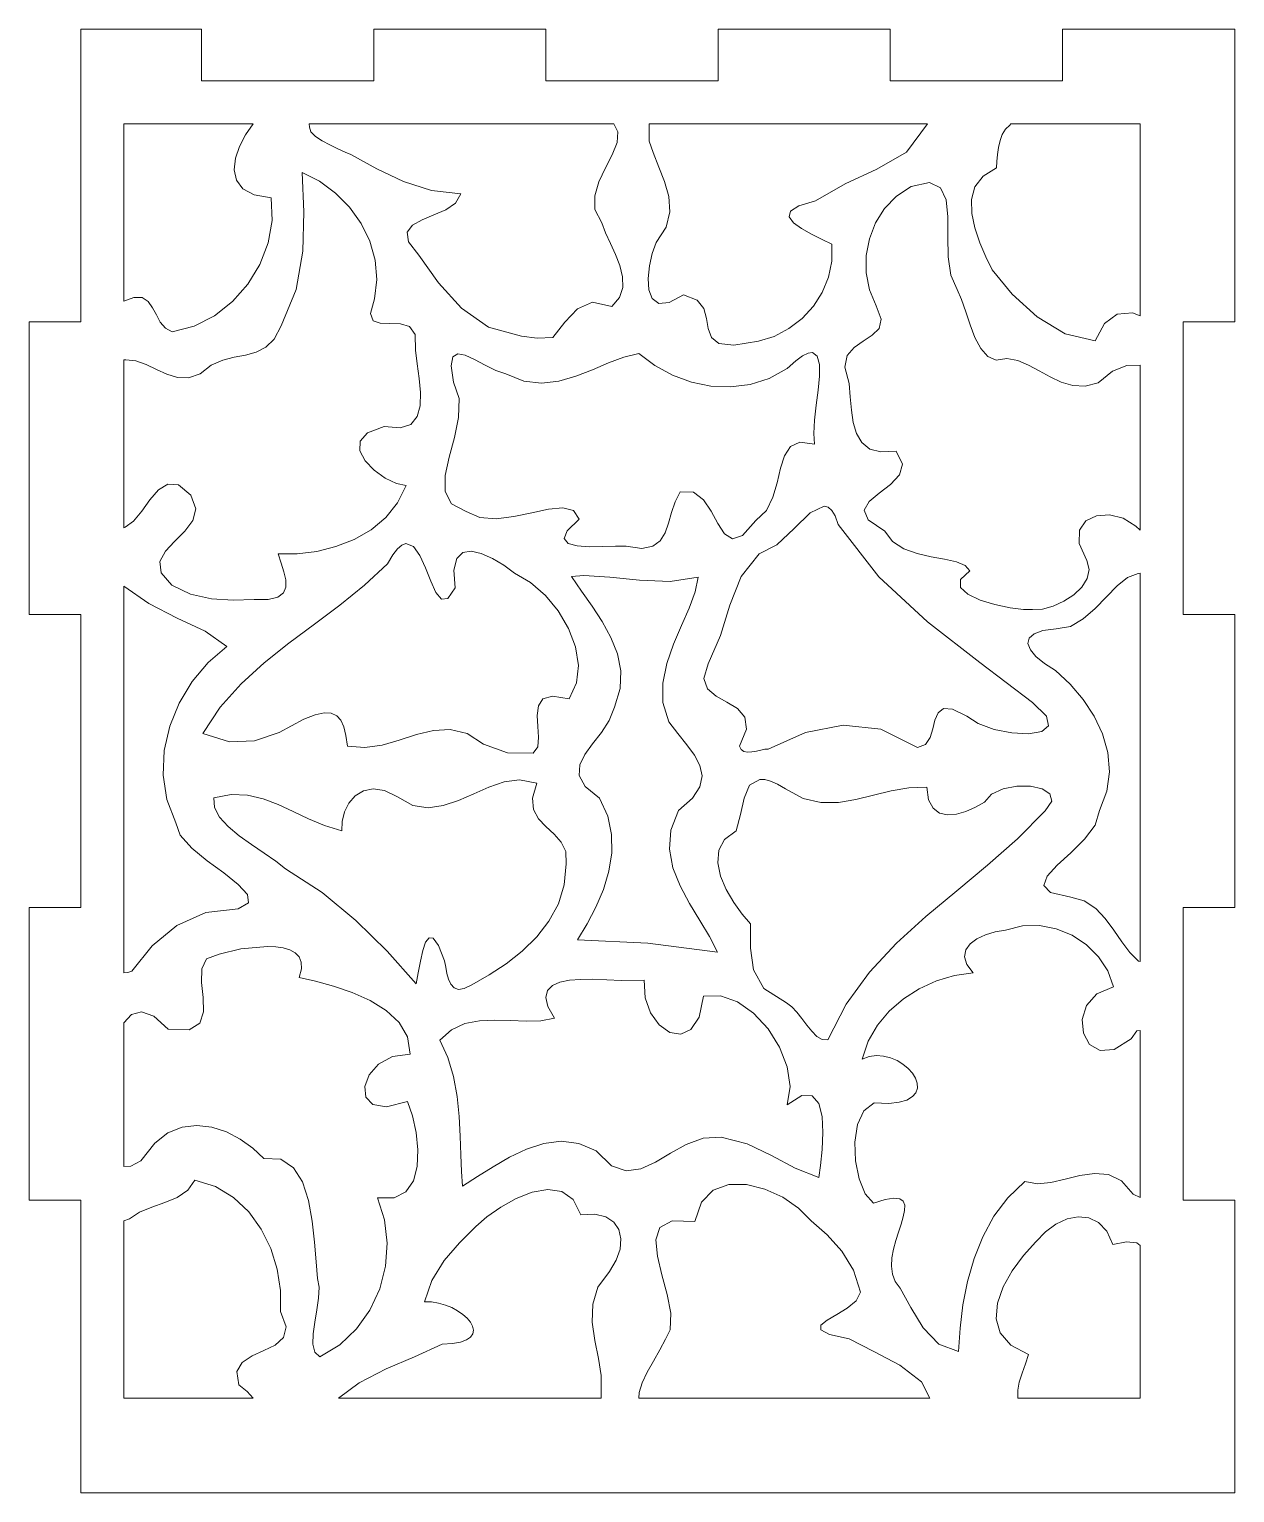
# Model space of a CAD drawing. Header units: millimetres. Extents: x 0 to 140, y 0 to 170.
import ezdxf

# ---------------------------------------------------------------- set-up
doc = ezdxf.new("R2010")
doc.units = ezdxf.units.MM
doc.layers.add('inner', color=7, linetype='CONTINUOUS', lineweight=0)
doc.layers.add('outer', color=7, linetype='CONTINUOUS', lineweight=0)

msp = doc.modelspace()

# ---------------------------------------------------------------- linework, layer by layer
at = {"layer": 'inner', "color": 7, "linetype": 'CONTINUOUS', "lineweight": 0}
for points in [[(26, 159), (11, 159), (11, 159), (11, 138.4), (12.14, 138.86), (13.11, 138.83), (13.8, 138.38), (14.32, 137.66), (14.76, 136.81), (15.22, 135.96), (15.81, 135.26), (16.61, 134.84), (19.16, 135.5), (21.51, 136.71), (23.61, 138.36), (25.39, 140.38), (26.79, 142.69), (27.75, 145.18), (28.21, 147.79), (28.11, 150.42), (26.13, 150.76), (24.8, 151.47), (24.05, 152.47), (23.79, 153.68), (23.94, 155.02), (24.4, 156.4), (25.1, 157.75), (26, 159), (26, 159)], [(72, 159), (72, 157), (72.46, 155.67), (73.1, 154), (73.77, 152.3), (74.26, 150.56), (74.39, 148.79), (73.96, 147.01), (72.79, 145.22), (72.35, 143.97), (72.03, 142.53), (71.88, 141.06), (71.97, 139.73), (72.36, 138.71), (73.12, 138.16), (74.3, 138.25), (75.99, 139.15), (77.56, 138.54), (78.34, 137.57), (78.66, 136.41), (78.85, 135.23), (79.22, 134.19), (80.1, 133.49), (81.81, 133.29), (84.68, 133.75), (86.53, 134.33), (88.23, 135.23), (89.76, 136.41), (91.06, 137.83), (92.1, 139.44), (92.84, 141.21), (93.22, 143.08), (93.21, 145.02), (92.09, 145.58), (90.85, 146.2), (89.67, 146.86), (88.75, 147.53), (88.26, 148.21), (88.41, 148.87), (89.36, 149.49), (91.31, 150.06), (94.77, 152.03), (98.45, 153.76), (101.89, 155.73), (104.3, 159)], [(129, 136.7), (129, 159), (114, 159), (113.88, 158.85), (113.39, 158.39), (113.01, 157.78), (112.74, 157.06), (112.56, 156.27), (112.44, 155.46), (112.38, 154.65), (112.35, 153.9), (110.77, 152.94), (109.83, 151.69), (109.42, 150.23), (109.45, 148.61), (109.82, 146.92), (110.4, 145.21), (111.1, 143.57), (111.82, 142.06), (114.16, 139.24), (117.04, 136.6), (120.3, 134.62), (123.78, 133.81), (124.86, 135.83), (126.36, 136.89), (128.12, 137.05), (129, 136.7)], [(129, 131), (127.46, 130.93), (125.82, 130.3), (124.14, 128.94), (122.62, 128.55), (121.19, 128.62), (119.84, 129.01), (118.55, 129.62), (117.29, 130.31), (116.05, 130.98), (114.81, 131.51), (113.53, 131.77), (112.31, 131.55), (111.31, 131.99), (110.5, 132.92), (109.83, 134.19), (109.26, 135.67), (108.76, 137.19), (108.27, 138.6), (107.76, 139.76), (107.01, 141.44), (106.73, 143.58), (106.69, 145.92), (106.68, 148.2), (106.47, 150.18), (105.84, 151.6), (104.57, 152.2), (102.43, 151.74), (100.72, 150.62), (99.34, 149.19), (98.28, 147.52), (97.57, 145.67), (97.2, 143.72), (97.2, 141.72), (97.58, 139.75), (98.34, 137.87), (98.92, 136.33), (98.69, 135.24), (97.91, 134.45), (96.86, 133.77), (95.81, 133.04), (95, 132.09), (94.72, 130.75), (95.22, 128.85), (95.34, 127.3), (95.48, 125.76), (95.69, 124.31), (96.07, 123.03), (96.69, 121.98), (97.61, 121.24), (98.91, 120.9), (100.67, 121.01), (101.43, 119.5), (101.06, 118.23), (100.01, 117.13), (98.69, 116.13), (97.53, 115.15), (96.97, 114.14), (97.43, 113.01), (99.35, 111.69), (100.27, 110.48), (101.58, 109.65), (103.12, 109.1), (104.74, 108.72), (106.31, 108.44), (107.68, 108.14), (108.7, 107.72), (109.23, 107.09), (108.15, 106.08), (108.16, 105.16), (109, 104.37), (110.42, 103.7), (112.14, 103.17), (113.91, 102.81), (115.45, 102.61), (116.52, 102.59), (117.67, 102.65), (118.92, 102.99), (120.16, 103.55), (121.31, 104.31), (122.25, 105.2), (122.88, 106.19), (123.1, 107.23), (122.82, 108.28), (121.94, 110.26), (121.98, 111.8), (122.72, 112.88), (123.95, 113.48), (125.47, 113.59), (127.06, 113.2), (128.52, 112.28), (129, 111.8)], [(11, 60.4), (11.44, 60.43), (11.92, 60.57), (14.28, 63.53), (17.15, 65.9), (20.49, 67.41), (24.26, 67.81), (25.45, 68.53), (25.33, 69.5), (24.26, 70.67), (22.59, 71.99), (20.67, 73.42), (18.87, 74.89), (17.54, 76.37), (17.03, 77.81), (15.98, 80.53), (15.55, 83.36), (15.68, 86.22), (16.32, 89.03), (17.41, 91.72), (18.92, 94.22), (20.78, 96.44), (22.95, 98.32), (20.44, 100.09), (17.18, 101.6), (13.87, 103.29), (11, 105.3)], [(129, 53.7), (128.63, 53.66), (127.98, 52.71), (125.99, 51.47), (124.36, 51.36), (123.15, 52.08), (122.44, 53.38), (122.29, 54.97), (122.78, 56.58), (123.97, 57.94), (125.94, 58.77), (125.26, 60.63), (124.19, 62.27), (122.78, 63.66), (121.12, 64.75), (119.28, 65.5), (117.33, 65.88), (115.34, 65.84), (113.38, 65.33), (112.16, 65.15), (111.04, 64.81), (110.05, 64.35), (109.27, 63.75), (108.78, 63.05), (108.62, 62.25), (108.88, 61.36), (109.61, 60.4), (107.46, 60.08), (105.37, 59.45), (103.37, 58.55), (101.52, 57.37), (99.88, 55.95), (98.5, 54.3), (97.43, 52.44), (96.72, 50.37), (97.54, 50.67), (98.38, 50.78), (99.21, 50.72), (100.02, 50.51), (100.78, 50.19), (101.47, 49.77), (102.07, 49.27), (102.56, 48.73), (102.91, 48.15), (103.11, 47.57), (103.14, 47), (102.96, 46.47), (102.56, 46.01), (101.92, 45.62), (101.02, 45.35), (99.83, 45.21), (98.12, 45.28), (96.92, 44.37), (96.19, 42.77), (95.88, 40.74), (95.96, 38.54), (96.37, 36.45), (97.08, 34.72), (98.04, 33.64), (99.41, 34.05), (100.41, 34.2), (101.09, 34.13), (101.5, 33.85), (101.67, 33.39), (101.66, 32.78), (101.5, 32.04), (101.25, 31.2), (100.95, 30.28), (100.64, 29.3), (100.37, 28.3), (100.18, 27.3), (100.12, 26.32), (100.24, 25.39), (100.57, 24.53), (101.16, 23.77), (102.37, 21.53), (103.82, 19.17), (105.64, 17.26), (107.91, 16.41), (108.1, 19.1), (108.44, 21.83), (108.97, 24.55), (109.72, 27.2), (110.73, 29.74), (112.03, 32.11), (113.65, 34.26), (115.64, 36.15), (117.08, 35.87), (118.66, 36.04), (120.32, 36.44), (122.02, 36.86), (123.71, 37.1), (125.34, 36.96), (126.85, 36.23), (128.21, 34.7), (129, 34.3)], [(27.67, 63.46), (24.58, 63.17), (22.06, 62.58), (20.6, 62.03), (20.03, 60.84), (20.01, 59.26), (20.19, 57.52), (20.24, 55.87), (19.81, 54.54), (18.56, 53.79), (16.15, 53.86), (14.46, 55.34), (13.03, 55.85), (11.87, 55.55), (11, 54.6), (11, 37.9), (11.81, 37.94), (12.95, 38.54), (14.59, 40.61), (16.11, 41.79), (17.75, 42.45), (19.47, 42.65), (21.2, 42.46), (22.9, 41.92), (24.51, 41.09), (25.98, 40.04), (27.26, 38.81), (29.23, 38.73), (30.69, 37.76), (31.72, 36.1), (32.42, 33.96), (32.86, 31.56), (33.12, 29.11), (33.3, 26.82), (33.47, 24.9), (33.65, 23.88), (33.59, 22.62), (33.39, 21.24), (33.15, 19.82), (32.96, 18.46), (32.93, 17.27), (33.15, 16.34), (33.74, 15.77), (36.06, 17.18), (38.02, 19.02), (39.57, 21.22), (40.7, 23.67), (41.38, 26.3), (41.58, 29), (41.27, 31.69), (40.44, 34.27), (42.38, 34.24), (43.75, 34.95), (44.61, 36.22), (45.05, 37.9), (45.13, 39.83), (44.92, 41.84), (44.49, 43.77), (43.91, 45.45), (41.5, 44.84), (39.91, 45.08), (39.09, 45.94), (38.96, 47.17), (39.48, 48.53), (40.56, 49.77), (42.17, 50.66), (44.23, 50.95), (43.91, 52.95), (42.94, 54.63), (41.45, 56.03), (39.59, 57.19), (37.51, 58.12), (35.34, 58.85), (33.23, 59.43), (31.33, 59.87), (31.6, 60.84), (31.59, 61.62), (31.35, 62.25), (30.89, 62.73), (30.26, 63.08), (29.5, 63.3), (28.62, 63.43), (27.67, 63.46)], [(11, 11), (26, 11), (25.31, 11.76), (24.32, 12.55), (24.11, 14.08), (24.73, 15.13), (25.87, 15.89), (27.25, 16.51), (28.56, 17.16), (29.52, 18.03), (29.82, 19.27), (29.16, 21.05), (29.18, 23.49), (28.8, 25.96), (28.05, 28.37), (26.95, 30.62), (25.49, 32.64), (23.72, 34.31), (21.63, 35.57), (19.24, 36.3), (18.4, 35.13), (17.18, 34.31), (15.73, 33.7), (14.22, 33.17), (12.8, 32.59), (11.63, 31.82), (11, 31.6)], [(70.8, 11), (104.6, 11), (103.64, 12.87), (101.09, 14.83), (98.08, 16.42), (95.23, 17.87), (92.92, 18.39), (91.93, 18.91), (91.94, 19.45), (92.65, 20.03), (93.77, 20.69), (94.99, 21.44), (96.02, 22.3), (96.54, 23.3), (95.71, 25.87), (94.37, 28.08), (92.68, 29.97), (90.81, 31.58), (89.35, 33.05), (87.5, 34.32), (85.42, 35.27), (83.28, 35.8), (81.23, 35.79), (79.44, 35.15), (78.07, 33.75), (77.28, 31.49), (74.66, 31.57), (73.25, 30.8), (72.78, 29.38), (72.95, 27.48), (73.48, 25.31), (74.1, 23.04), (74.51, 20.85), (74.43, 18.94), (73.9, 17.83), (73.22, 16.6), (72.48, 15.3), (71.77, 14), (71.19, 12.76), (70.84, 11.65), (70.8, 11)], [(35.9, 11), (66.4, 11), (66.4, 13.6), (66.11, 15.61), (65.69, 17.7), (65.39, 19.82), (65.44, 21.89), (66.03, 23.87), (67.38, 25.7), (68.17, 27.02), (68.62, 28.31), (68.72, 29.5), (68.48, 30.56), (67.89, 31.42), (66.95, 32.03), (65.68, 32.34), (64.06, 32.3), (63.16, 34.07), (61.84, 35), (60.22, 35.24), (58.41, 34.93), (56.55, 34.19), (54.75, 33.19), (53.15, 32.05), (51.87, 30.92), (49.96, 29.04), (48.17, 26.96), (46.75, 24.67), (45.9, 22.19), (46.73, 22.16), (47.54, 22.03), (48.33, 21.8), (49.07, 21.5), (49.75, 21.13), (50.35, 20.72), (50.85, 20.27), (51.24, 19.8), (51.49, 19.34), (51.59, 18.88), (51.51, 18.45), (51.25, 18.07), (50.78, 17.75), (50.09, 17.49), (49.16, 17.33), (47.96, 17.27), (44.74, 15.8), (41.46, 14.38), (38.32, 12.77), (35.9, 11)], [(129, 28.7), (128.62, 29.04), (127.44, 29.14), (125.85, 28.85), (125.14, 30.38), (124.19, 31.39), (123.07, 31.94), (121.83, 32.06), (120.53, 31.81), (119.24, 31.21), (118.01, 30.31), (116.9, 29.15), (115.46, 27.56), (114.16, 25.79), (113.12, 23.91), (112.46, 22.03), (112.31, 20.21), (112.77, 18.56), (113.98, 17.15), (116.06, 16.06), (115.72, 14.99), (115.32, 13.9), (114.98, 12.84), (114.8, 11.9), (114.8, 11), (129, 11)]]:
    msp.add_lwpolyline(points, close=True, dxfattribs=at)
at = {"layer": 'inner', "color": 0}
for points in [[(67.9, 159), (32.5, 159), (32.55, 158.61), (32.71, 158.09), (33.23, 157.56), (34, 157.04), (34.91, 156.56), (35.85, 156.12), (36.7, 155.74), (37.35, 155.44), (40.35, 153.77), (43.45, 152.3), (46.71, 151.26), (50.14, 150.88), (49.52, 149.81), (48.39, 149.04), (47, 148.43), (45.62, 147.87), (44.49, 147.24), (43.88, 146.42), (44.04, 145.3), (45.24, 143.75), (47.52, 140.54), (50.18, 137.61), (53.34, 135.4), (57.15, 134.36), (58.98, 134.11), (60.82, 134.21), (62.21, 135.99), (63.66, 137.52), (65.4, 138.29), (67.67, 137.78), (68.56, 138.84), (68.93, 140.01), (68.91, 141.25), (68.59, 142.54), (68.09, 143.84), (67.5, 145.12), (66.93, 146.36), (66.5, 147.51), (65.7, 149.05), (65.67, 150.65), (66.16, 152.28), (66.92, 153.89), (67.7, 155.42), (68.26, 156.84), (68.35, 158.08), (67.9, 159)], [(11, 131.6), (11, 112.1), (11.13, 112.17), (12.12, 112.86), (13.06, 114.01), (14, 115.33), (14.99, 116.49), (16.08, 117.17), (17.32, 117.07), (18.76, 115.88), (19.33, 114.31), (18.98, 112.93), (18.06, 111.68), (16.88, 110.51), (15.81, 109.36), (15.17, 108.17), (15.31, 106.87), (16.57, 105.42), (18.74, 104.38), (21.17, 103.85), (23.67, 103.68), (26.1, 103.75), (27.76, 103.76), (28.88, 104.02), (29.53, 104.52), (29.81, 105.2), (29.8, 106.03), (29.58, 106.98), (29.26, 108), (28.9, 109.05), (31.12, 109.06), (33.38, 109.34), (35.61, 109.9), (37.74, 110.73), (39.69, 111.85), (41.4, 113.27), (42.78, 114.98), (43.79, 116.99), (42.65, 117.24), (41.34, 117.87), (40.06, 118.78), (39, 119.87), (38.39, 121.04), (38.42, 122.16), (39.3, 123.14), (41.23, 123.87), (43.08, 123.69), (44.32, 124.1), (45.05, 125), (45.38, 126.27), (45.42, 127.79), (45.28, 129.45), (45.06, 131.14), (44.87, 132.73), (44.81, 134.53), (44.15, 135.46), (43.1, 135.8), (41.89, 135.84), (40.76, 135.86), (39.93, 136.15), (39.63, 136.99), (40.08, 138.67), (40.38, 140.94), (40.19, 143.19), (39.55, 145.38), (38.54, 147.44), (37.19, 149.32), (35.56, 150.97), (33.71, 152.34), (31.7, 153.38), (31.9, 148.79), (31.78, 144.24), (31, 139.79), (29.24, 135.54), (28.45, 134.02), (27.48, 133.06), (26.36, 132.49), (25.12, 132.16), (23.81, 131.9), (22.47, 131.56), (21.13, 130.98), (19.83, 129.99), (18.51, 129.51), (17.23, 129.54), (15.98, 129.92), (14.76, 130.48), (13.57, 131.06), (12.38, 131.49), (11.21, 131.6), (11, 131.6)], [(90.95, 132.44), (90.45, 132.37), (89.81, 132.06), (89.01, 131.48), (88.03, 130.61), (85.93, 129.45), (83.72, 128.74), (81.44, 128.45), (79.16, 128.54), (76.9, 129.01), (74.72, 129.81), (72.66, 130.93), (70.78, 132.34), (69.06, 131.92), (67.27, 131.24), (65.41, 130.45), (63.49, 129.7), (61.52, 129.13), (59.5, 128.88), (57.44, 129.11), (55.36, 129.96), (54.17, 130.37), (52.93, 130.99), (51.72, 131.64), (50.64, 132.13), (49.76, 132.3), (49.18, 131.95), (48.99, 130.91), (49.28, 129.01), (49.91, 127.09), (49.84, 124.9), (49.37, 122.59), (48.77, 120.3), (48.32, 118.16), (48.32, 116.31), (49.03, 114.87), (50.75, 114), (52.34, 113.27), (54.23, 113.13), (56.29, 113.4), (58.36, 113.83), (60.3, 114.24), (61.96, 114.39), (63.19, 114.09), (63.85, 113.1), (62.48, 111.75), (62.13, 110.83), (62.58, 110.27), (63.63, 109.98), (65.04, 109.89), (66.6, 109.91), (68.1, 109.95), (69.31, 109.94), (71.13, 109.7), (72.42, 109.94), (73.28, 110.58), (73.85, 111.51), (74.25, 112.64), (74.6, 113.87), (75.01, 115.11), (75.61, 116.26), (77.14, 116.22), (78.29, 115.35), (79.19, 114.01), (79.98, 112.58), (80.76, 111.39), (81.68, 110.81), (82.85, 111.21), (84.4, 112.93), (85.61, 114.11), (86.37, 115.64), (86.86, 117.33), (87.25, 119), (87.7, 120.46), (88.39, 121.54), (89.5, 122.04), (91.19, 121.8), (91.1, 123.04), (91.2, 124.59), (91.4, 126.32), (91.62, 128.07), (91.77, 129.7), (91.77, 131.07), (91.52, 132.03), (90.95, 132.44)], [(92.31, 114.6), (90.69, 113.81), (88.84, 112), (86.83, 110.12), (84.76, 109.08), (82.68, 106.42), (81.36, 103.1), (80.27, 99.57), (78.84, 96.28), (78.36, 94.58), (78.77, 93.4), (79.77, 92.54), (81.03, 91.83), (82.25, 91.08), (83.11, 90.1), (83.3, 88.71), (82.49, 86.73), (82.67, 86.33), (82.99, 86.11), (83.42, 86.03), (83.93, 86.06), (84.46, 86.15), (84.98, 86.26), (85.44, 86.36), (85.82, 86.39), (90.16, 88.3), (94.53, 89.18), (98.89, 88.7), (103.15, 86.56), (104.09, 86.93), (104.63, 87.72), (104.95, 88.72), (105.19, 89.74), (105.54, 90.6), (106.16, 91.09), (107.22, 91.03), (108.87, 90.22), (110.2, 89.34), (112.05, 88.67), (114.11, 88.27), (116.06, 88.17), (117.59, 88.43), (118.39, 89.09), (118.14, 90.19), (116.52, 91.79), (110.39, 96.44), (104.3, 101.17), (98.67, 106.39), (93.95, 112.48), (93.6, 113.46), (93.21, 114.11), (92.78, 114.48), (92.31, 114.6)], [(43.74, 110.25), (43.28, 110.07), (42.77, 109.64), (42.22, 108.93), (41.61, 107.91), (38.94, 105.41), (36.08, 103.11), (33.12, 100.9), (30.15, 98.7), (27.28, 96.42), (24.59, 93.96), (22.18, 91.25), (20.16, 88.18), (23.24, 87.21), (26.17, 87.34), (29.02, 88.31), (31.9, 89.86), (33.2, 90.35), (34.25, 90.58), (35.08, 90.55), (35.71, 90.26), (36.19, 89.74), (36.53, 88.97), (36.78, 87.97), (36.96, 86.74), (38.97, 86.55), (40.97, 86.85), (42.97, 87.43), (44.96, 88.06), (46.94, 88.55), (48.9, 88.67), (50.84, 88.21), (52.77, 86.96), (55.55, 85.96), (58.54, 85.91), (59.05, 86.66), (59.16, 87.75), (59.08, 89), (59, 90.28), (59.13, 91.4), (59.66, 92.21), (60.78, 92.54), (62.7, 92.22), (63.55, 94.07), (63.77, 96.11), (63.44, 98.26), (62.63, 100.4), (61.44, 102.43), (59.94, 104.24), (58.23, 105.74), (56.37, 106.82), (55.11, 107.73), (53.79, 108.53), (52.5, 109.11), (51.32, 109.38), (50.34, 109.21), (49.64, 108.51), (49.32, 107.18), (49.46, 105.1), (48.6, 103.87), (47.86, 103.8), (47.22, 104.58), (46.62, 105.89), (46.02, 107.43), (45.37, 108.88), (44.62, 109.92), (43.74, 110.25)], [(64.41, 106.55), (62.99, 106.43), (64.15, 104.72), (65.37, 102.98), (66.54, 101.2), (67.55, 99.36), (68.31, 97.46), (68.69, 95.48), (68.61, 93.42), (67.95, 91.25), (67.35, 89.71), (66.44, 88.3), (65.43, 87), (64.52, 85.75), (63.93, 84.54), (63.88, 83.31), (64.58, 82.04), (66.24, 80.69), (67.18, 78.61), (67.63, 76.48), (67.65, 74.33), (67.31, 72.2), (66.68, 70.09), (65.81, 68.04), (64.79, 66.07), (63.67, 64.21), (71.83, 63.83), (79.94, 62.8), (79.01, 64.6), (77.87, 66.48), (76.67, 68.45), (75.58, 70.49), (74.75, 72.59), (74.34, 74.76), (74.5, 76.97), (75.4, 79.24), (77.01, 80.68), (77.88, 82.01), (78.14, 83.26), (77.89, 84.46), (77.26, 85.66), (76.37, 86.88), (75.33, 88.18), (74.27, 89.56), (73.6, 91.79), (73.58, 94.06), (74.04, 96.33), (74.82, 98.57), (75.75, 100.73), (76.65, 102.77), (77.35, 104.66), (77.69, 106.36), (74.42, 105.86), (70.89, 106), (67.44, 106.36), (64.41, 106.55)], [(129, 61.7), (129, 106.8), (128.77, 106.78), (127.56, 106.31), (126.35, 105.33), (125.1, 104.06), (123.8, 102.71), (122.41, 101.5), (120.91, 100.64), (119.28, 100.36), (117.73, 100.17), (116.69, 99.79), (116.12, 99.27), (115.99, 98.63), (116.27, 97.91), (116.91, 97.12), (117.9, 96.31), (119.2, 95.51), (120.87, 93.94), (122.38, 92.16), (123.66, 90.22), (124.64, 88.15), (125.26, 85.98), (125.45, 83.75), (125.15, 81.49), (124.28, 79.24), (123.79, 77.56), (122.56, 75.92), (120.96, 74.34), (119.38, 72.89), (118.21, 71.61), (117.82, 70.53), (118.61, 69.71), (120.96, 69.18), (122.53, 68.74), (123.85, 67.87), (124.96, 66.69), (125.95, 65.36), (126.88, 64), (127.82, 62.75), (128.83, 61.74), (129, 61.7)], [(56.93, 82.81), (55.17, 82.57), (53.39, 81.97), (51.62, 81.2), (49.85, 80.42), (48.08, 79.82), (46.31, 79.57), (44.54, 79.84), (42.78, 80.82), (41.27, 81.56), (39.94, 81.77), (38.8, 81.54), (37.86, 80.96), (37.12, 80.11), (36.61, 79.09), (36.33, 77.98), (36.29, 76.88), (34.3, 77.49), (32.44, 78.28), (30.65, 79.12), (28.91, 79.93), (27.15, 80.6), (25.35, 81.03), (23.45, 81.11), (21.42, 80.74), (21.5, 79.61), (22.1, 78.49), (23.11, 77.39), (24.39, 76.32), (25.82, 75.29), (27.27, 74.3), (28.62, 73.37), (29.74, 72.49), (34.01, 69.71), (37.93, 66.48), (41.56, 62.91), (44.95, 59.12), (45.17, 60.39), (45.42, 61.73), (45.7, 62.97), (46.03, 63.94), (46.44, 64.47), (46.92, 64.41), (47.52, 63.57), (48.23, 61.8), (48.36, 61.07), (48.5, 60.33), (48.69, 59.65), (48.96, 59.06), (49.33, 58.65), (49.84, 58.46), (50.51, 58.56), (51.39, 59), (53.42, 60.15), (55.4, 61.45), (57.26, 62.92), (58.94, 64.56), (60.36, 66.39), (61.45, 68.41), (62.13, 70.62), (62.35, 73.05), (62.31, 74.47), (61.78, 75.59), (60.95, 76.52), (60.01, 77.38), (59.15, 78.29), (58.56, 79.35), (58.43, 80.69), (58.95, 82.42), (56.93, 82.81)], [(84.83, 82.87), (83.65, 82.19), (83.01, 80.68), (82.6, 78.77), (82.11, 76.88), (80.76, 75.89), (80.09, 74.64), (79.97, 73.19), (80.29, 71.64), (80.95, 70.07), (81.82, 68.57), (82.79, 67.21), (83.76, 66.08), (83.76, 63.27), (84.1, 60.73), (85.3, 58.58), (87.93, 56.89), (88.57, 56.46), (89.16, 55.84), (89.74, 55.09), (90.3, 54.32), (90.87, 53.6), (91.45, 53.01), (92.07, 52.65), (92.73, 52.6), (94.88, 56.76), (97.59, 60.46), (100.72, 63.82), (104.14, 66.93), (107.71, 69.92), (111.3, 72.89), (114.78, 75.96), (118, 79.23), (118.74, 80.34), (118.54, 81.19), (117.64, 81.77), (116.28, 82.07), (114.68, 82.08), (113.1, 81.78), (111.77, 81.16), (110.92, 80.22), (109.88, 79.63), (108.78, 79.14), (107.67, 78.82), (106.63, 78.74), (105.7, 78.95), (104.96, 79.51), (104.44, 80.49), (104.23, 81.95), (102.15, 81.88), (100.09, 81.52), (98.04, 81.02), (96, 80.52), (93.97, 80.19), (91.93, 80.19), (89.88, 80.65), (87.82, 81.75), (86.89, 82.3), (86.09, 82.66), (85.41, 82.84), (84.83, 82.87)], [(65.4, 59.64), (64.01, 59.63), (62.73, 59.53), (61.62, 59.3), (60.75, 58.92), (60.18, 58.34), (59.99, 57.54), (60.23, 56.47), (60.99, 55.11), (59.41, 54.83), (57.69, 54.79), (55.89, 54.85), (54.07, 54.91), (52.28, 54.83), (50.59, 54.5), (49.04, 53.79), (47.7, 52.57), (48.63, 50.55), (49.27, 48.35), (49.68, 46.04), (49.91, 43.71), (50.04, 41.42), (50.11, 39.26), (50.19, 37.31), (50.32, 35.63), (52.06, 36.72), (53.88, 37.87), (55.79, 38.97), (57.75, 39.9), (59.75, 40.56), (61.78, 40.82), (63.82, 40.58), (65.85, 39.73), (67.62, 37.99), (69.33, 37.38), (71.02, 37.61), (72.72, 38.38), (74.47, 39.43), (76.31, 40.45), (78.27, 41.17), (80.37, 41.29), (83.39, 40.52), (86.22, 39.16), (88.95, 37.69), (91.68, 36.6), (91.9, 38.03), (92.09, 39.86), (92.18, 41.83), (92.07, 43.69), (91.69, 45.2), (90.94, 46.1), (89.74, 46.13), (88.01, 45.05), (88.37, 47.2), (88.04, 49.49), (87.14, 51.77), (85.8, 53.89), (84.12, 55.69), (82.24, 57.02), (80.26, 57.74), (78.31, 57.68), (77.79, 55.23), (76.85, 53.8), (75.67, 53.26), (74.38, 53.48), (73.16, 54.35), (72.15, 55.73), (71.52, 57.5), (71.42, 59.53), (68.76, 59.5), (65.4, 59.64)]]:
    msp.add_lwpolyline(points, close=True, dxfattribs=at)
at = {"layer": 'outer'}
for p, q in [((6, 136), (6, 170)), ((6, 170), (20, 170)), ((20, 170), (20, 164)), ((40, 164), (40, 170)), ((40, 170), (60, 170)), ((60, 170), (60, 164)), ((80, 164), (80, 170)), ((80, 170), (100, 170)), ((100, 170), (100, 164)), ((120, 164), (120, 170)), ((120, 170), (140, 170)), ((140, 136), (140, 170)), ((20, 164), (40, 164)), ((60, 164), (80, 164)), ((100, 164), (120, 164)), ((0, 102), (0, 136)), ((0, 136), (6, 136)), ((134, 102), (134, 136)), ((134, 136), (140, 136)), ((6, 102), (0, 102)), ((6, 68), (6, 102)), ((140, 102), (134, 102)), ((140, 68), (140, 102)), ((0, 34), (0, 68)), ((0, 68), (6, 68)), ((134, 34), (134, 68)), ((134, 68), (140, 68)), ((6, 34), (0, 34)), ((6, 0), (6, 34)), ((140, 34), (134, 34)), ((140, 0), (140, 34)), ((6, 0), (140, 0))]:
    msp.add_line(p, q, dxfattribs=at)

doc.saveas('drawing.dxf')
